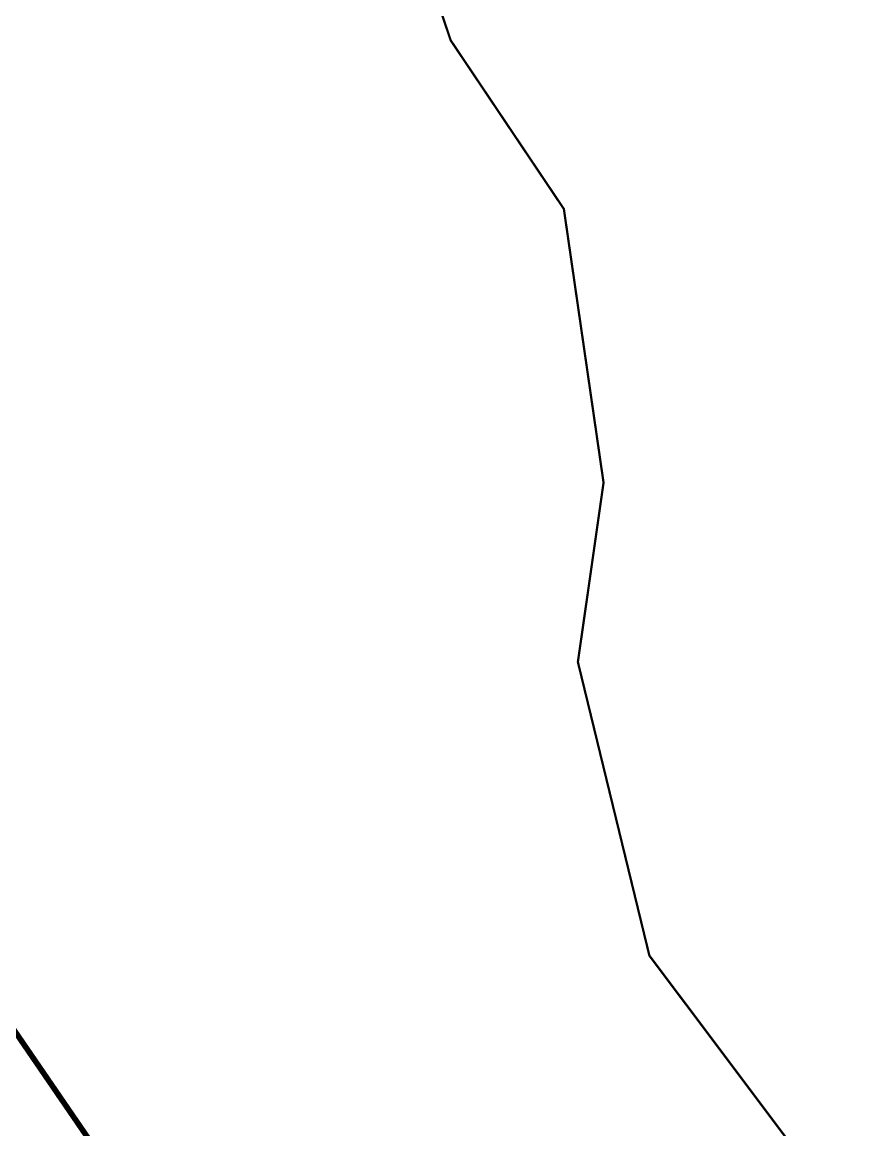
# Model space of a CAD drawing. Header units: metres. Extents: x 561401 to 594056, y 8460144 to 8508504.
# Drawn here: x 571730 to 571803.2, y 8471794.5 to 8471892.2 of the extents above; entities that cross this region are included whole.
import ezdxf

# ---------------------------------------------------------------- set-up
doc = ezdxf.new("R2010")
doc.units = ezdxf.units.M
doc.layers.add('1.1. DERECHO DE VIA', color=230, linetype='Continuous')
doc.layers.add('1.2. AFECTADOS BASE GRAFICA ESTATAL NO INSCRITO', color=30, linetype='Continuous')

msp = doc.modelspace()

# ---------------------------------------------------------------- linework, layer by layer
at = {"layer": '1.1. DERECHO DE VIA', "color": 230, "linetype": 'Continuous', "lineweight": 40, "ltscale": 0.2, "const_width": 0.5}
msp.add_lwpolyline([(571672.936, 8471892.965), (571683.53, 8471876.002), (571694.125, 8471859.039), (571704.719, 8471842.075), (571715.314, 8471825.112), (571725.997, 8471808.205), (571737.299, 8471791.706), (571748.783, 8471775.331), (571760.267, 8471758.957), (571771.751, 8471742.583), (571783.235, 8471726.209), (571794.944, 8471710.001), (571809.241, 8471696.072), (571826.206, 8471685.554), (571844.321, 8471677.078), (571862.437, 8471668.604), (571880.554, 8471660.131), (571898.67, 8471651.657), (571916.786, 8471643.184), (571934.918, 8471634.743), (571953.298, 8471626.863)], dxfattribs=at)
at = {"layer": '1.2. AFECTADOS BASE GRAFICA ESTATAL NO INSCRITO', "color": 64, "linetype": 'Continuous', "lineweight": -3, "const_width": 0.2}
msp.add_lwpolyline([(571958.986, 8471699.765), (571935.013, 8471703.261), (571918.916, 8471710.431), (571902.992, 8471722.495), (571857.998, 8471737.752), (571838.724, 8471743.039), (571829.451, 8471755.978), (571832.059, 8471766.324), (571823.485, 8471777.865), (571798.989, 8471791.677), (571785.321, 8471809.896), (571779.021, 8471835.773), (571781.282, 8471851.583), (571777.784, 8471875.712), (571767.81, 8471890.574), (571764.802, 8471899.524)], dxfattribs=at)

doc.saveas('drawing.dxf')
